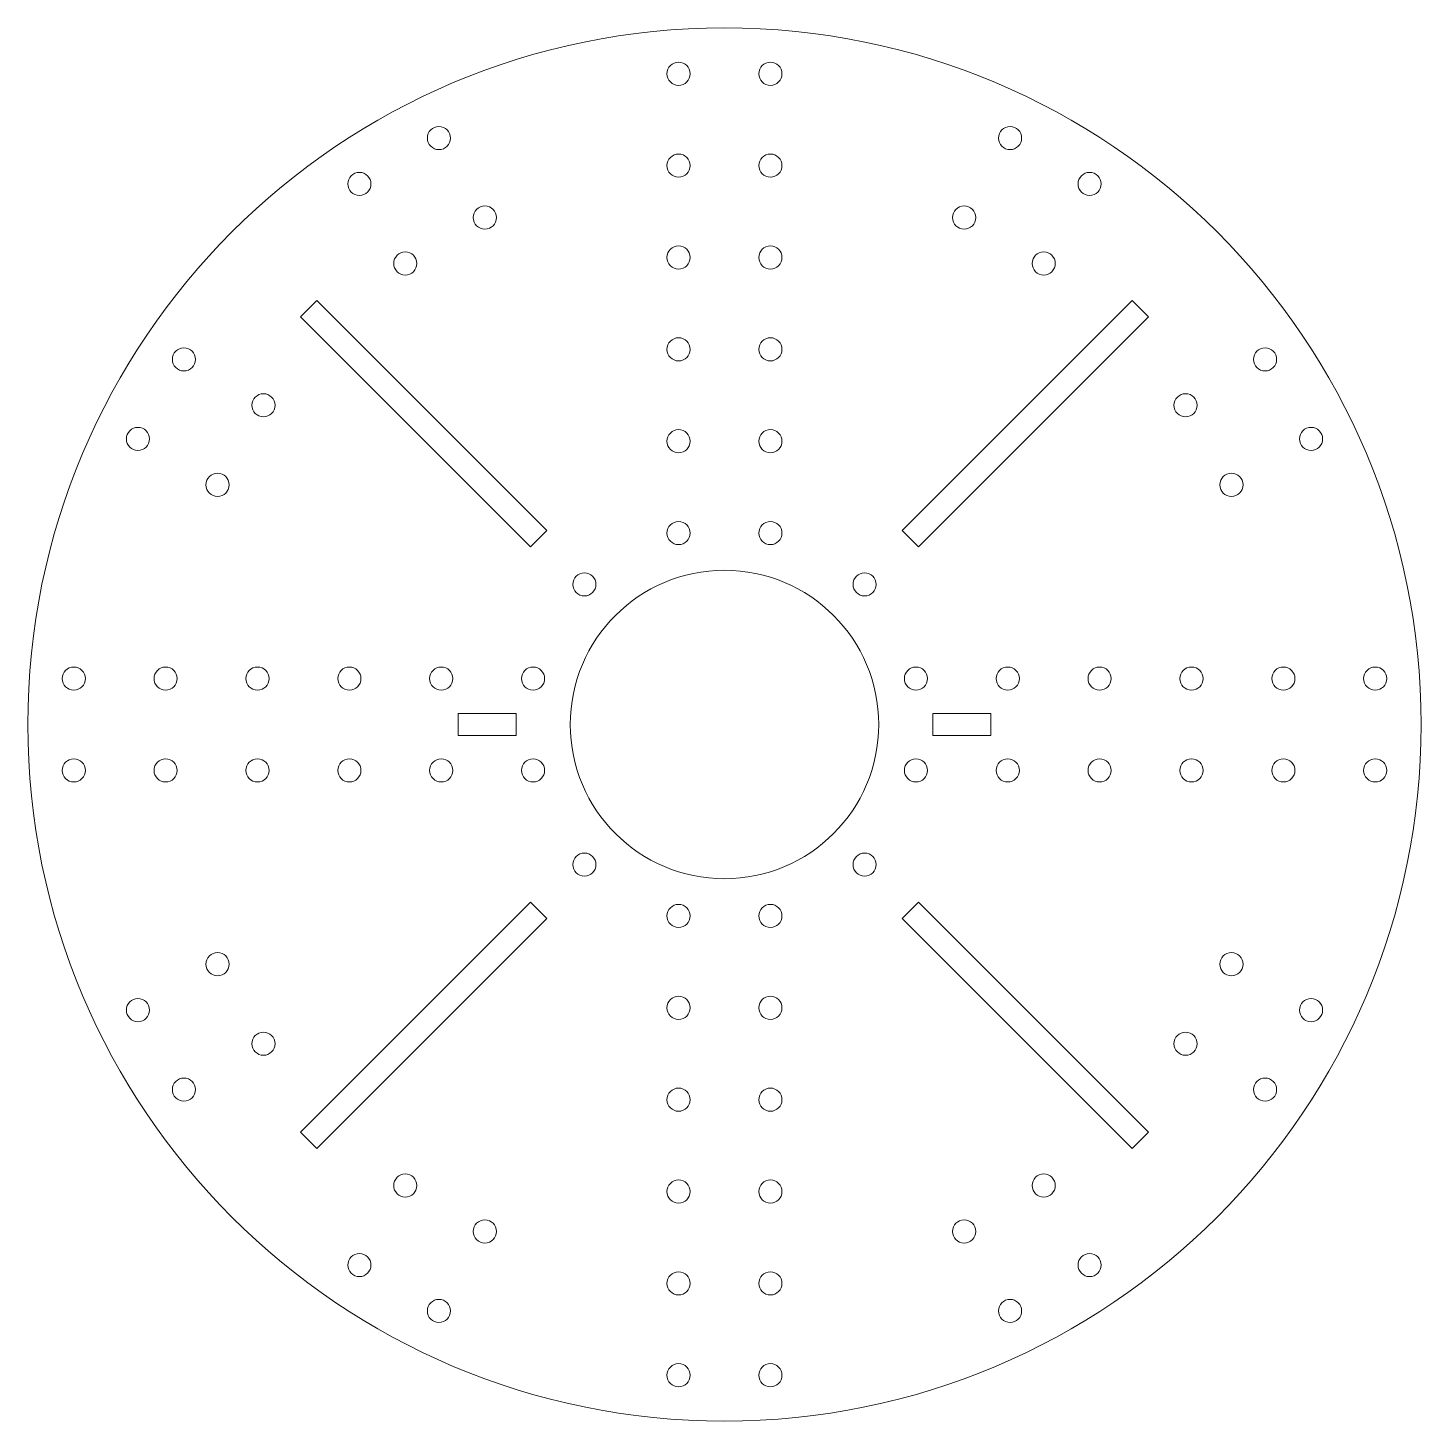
# Model space of a CAD drawing. Header units: millimetres. Extents: x 1197 to 1582, y 699 to 1084.
import ezdxf

# ---------------------------------------------------------------- set-up
doc = ezdxf.new("R2010")
doc.units = ezdxf.units.MM
doc.header["$LTSCALE"] = 10

msp = doc.modelspace()

# ---------------------------------------------------------------- linework, layer by layer
at = {"color": 7, "linetype": 'Continuous', "lineweight": 15}
for p, q in [((1277, 1008.81), (1272.47, 1004.29)), ((1340.64, 945.17), (1277, 1008.81)), ((1502.49, 1008.81), (1438.85, 945.17)), ((1507.02, 1004.29), (1502.49, 1008.81)), ((1272.47, 1004.29), (1336.11, 940.65)), ((1443.38, 940.65), (1507.02, 1004.29)), ((1336.11, 940.65), (1340.64, 945.17)), ((1438.85, 945.17), (1443.38, 940.65)), ((1316.1, 888.54), (1316.1, 894.54)), ((1316.1, 894.54), (1332.1, 894.54)), ((1332.1, 894.54), (1332.1, 888.54)), ((1447.39, 894.54), (1463.39, 894.54)), ((1447.39, 888.54), (1447.39, 894.54)), ((1463.39, 894.54), (1463.39, 888.54)), ((1332.1, 888.54), (1316.1, 888.54)), ((1463.39, 888.54), (1447.39, 888.54)), ((1336.11, 842.43), (1272.47, 778.79)), ((1340.64, 837.91), (1336.11, 842.43)), ((1443.38, 842.43), (1438.85, 837.91)), ((1507.02, 778.79), (1443.38, 842.43)), ((1277, 774.27), (1340.64, 837.91)), ((1438.85, 837.91), (1502.49, 774.27)), ((1272.47, 778.79), (1277, 774.27)), ((1502.49, 774.27), (1507.02, 778.79))]:
    msp.add_line(p, q, dxfattribs=at)
for centre, radius in [((1389.74, 891.54), 192.65), ((1377.04, 1071.49), 3.2), ((1402.44, 1071.49), 3.2), ((1310.77, 1053.73), 3.2), ((1468.72, 1053.73), 3.2), ((1377.04, 1046.09), 3.2), ((1402.44, 1046.09), 3.2), ((1288.77, 1041.03), 3.2), ((1490.72, 1041.03), 3.2), ((1323.47, 1031.73), 3.2), ((1456.02, 1031.73), 3.2), ((1301.47, 1019.03), 3.2), ((1377.04, 1020.69), 3.2), ((1402.44, 1020.69), 3.2), ((1478.02, 1019.03), 3.2), ((1377.04, 995.29), 3.2), ((1402.44, 995.29), 3.2), ((1240.25, 992.51), 3.2), ((1539.24, 992.51), 3.2), ((1262.25, 979.81), 3.2), ((1517.24, 979.81), 3.2), ((1227.55, 970.52), 3.2), ((1377.04, 969.89), 3.2), ((1402.44, 969.89), 3.2), ((1551.94, 970.52), 3.2), ((1249.55, 957.82), 3.2), ((1529.94, 957.82), 3.2), ((1377.04, 944.49), 3.2), ((1402.44, 944.49), 3.2), ((1389.74, 891.54), 42.65), ((1350.99, 930.29), 3.2), ((1428.5, 930.29), 3.2), ((1209.8, 904.24), 3.2), ((1235.2, 904.24), 3.2), ((1260.6, 904.24), 3.2), ((1286, 904.24), 3.2), ((1311.4, 904.24), 3.2), ((1336.8, 904.24), 3.2), ((1442.69, 904.24), 3.2), ((1468.09, 904.24), 3.2), ((1493.49, 904.24), 3.2), ((1518.89, 904.24), 3.2), ((1544.29, 904.24), 3.2), ((1569.69, 904.24), 3.2), ((1209.8, 878.84), 3.2), ((1235.2, 878.84), 3.2), ((1260.6, 878.84), 3.2), ((1286, 878.84), 3.2), ((1311.4, 878.84), 3.2), ((1336.8, 878.84), 3.2), ((1442.69, 878.84), 3.2), ((1468.09, 878.84), 3.2), ((1493.49, 878.84), 3.2), ((1518.89, 878.84), 3.2), ((1544.29, 878.84), 3.2), ((1569.69, 878.84), 3.2), ((1350.99, 852.79), 3.2), ((1428.5, 852.79), 3.2), ((1377.04, 838.59), 3.2), ((1402.44, 838.59), 3.2), ((1249.55, 825.26), 3.2), ((1529.94, 825.26), 3.2), ((1227.55, 812.56), 3.2), ((1377.04, 813.19), 3.2), ((1402.44, 813.19), 3.2), ((1551.94, 812.56), 3.2), ((1262.25, 803.27), 3.2), ((1517.24, 803.27), 3.2), ((1240.25, 790.57), 3.2), ((1539.24, 790.57), 3.2), ((1377.04, 787.79), 3.2), ((1402.44, 787.79), 3.2), ((1301.47, 764.05), 3.2), ((1478.02, 764.05), 3.2), ((1377.04, 762.39), 3.2), ((1402.44, 762.39), 3.2), ((1323.47, 751.35), 3.2), ((1456.02, 751.35), 3.2), ((1288.77, 742.05), 3.2), ((1490.72, 742.05), 3.2), ((1377.04, 736.99), 3.2), ((1402.44, 736.99), 3.2), ((1310.77, 729.35), 3.2), ((1468.72, 729.35), 3.2), ((1377.04, 711.59), 3.2), ((1402.44, 711.59), 3.2)]:
    msp.add_circle(centre, radius, dxfattribs=at)

doc.saveas('drawing.dxf')
